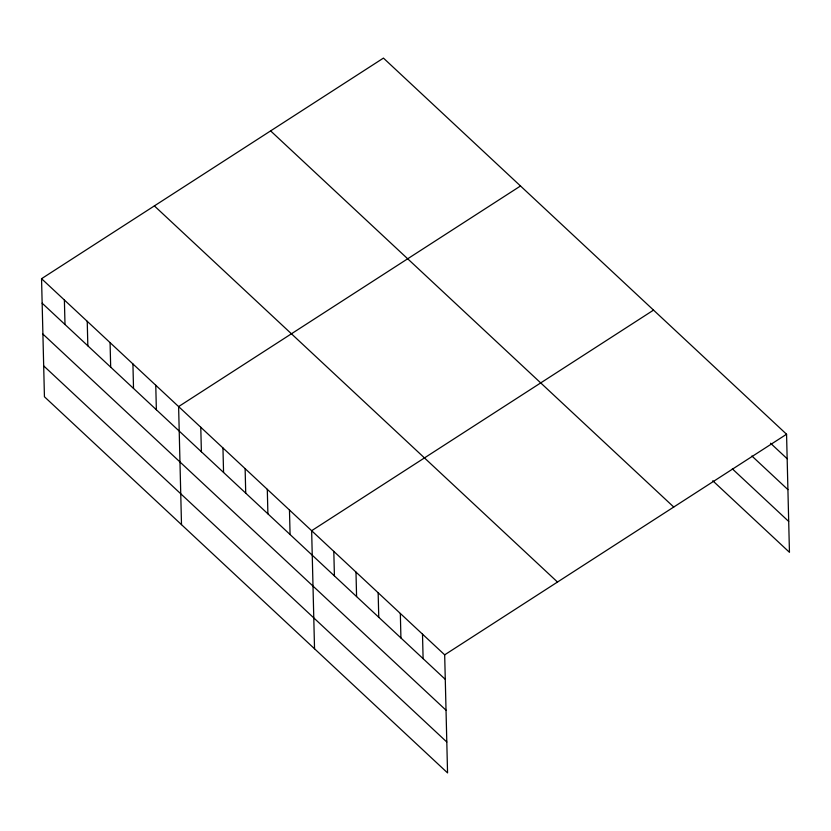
<?xml version="1.0" encoding="UTF-8"?>
<svg xmlns="http://www.w3.org/2000/svg" width="831" height="831" viewBox="0 0 831 831"><rect width="100%" height="100%" fill="white"/><g stroke="black" fill="none" stroke-linecap="round" stroke-linejoin="round"><path stroke-width="1.25" d="M41.55 278.697L444.678 654.838L447.556 772.903L44.438 396.761L41.55 278.697L383.444 58.097L786.562 434.239L789.45 552.303L712.769 480.765M520.507 185.988L178.613 406.588L181.501 524.641M653.53 310.119L311.646 530.708L314.534 648.772M444.678 654.838L786.562 434.239M770.534 443.235L787.165 458.743M751.889 456.001L787.923 489.625M732.34 468.85L788.692 521.432M270.615 130.893L673.744 507.035M154.369 205.901L557.497 582.043M42.152 303.201L445.271 679.343M42.9 334.072L446.029 710.214M43.679 365.879L446.808 742.021M422.501 634.146L423.104 658.651M400.334 613.465L400.926 637.969M378.157 592.773L378.759 617.277M355.99 572.081L356.582 596.585M333.813 551.4L334.415 575.904M289.468 510.026L290.071 534.53M267.302 489.334L267.894 513.838M245.124 468.642L245.727 493.147M222.957 447.961L223.56 472.465M200.78 427.269L201.382 451.773M155.771 385.272L156.363 409.776M132.929 363.957L133.521 388.461M110.076 342.642L110.679 367.146M87.234 321.327L87.837 345.831M64.392 300.012L64.995 324.516"/></g></svg>
